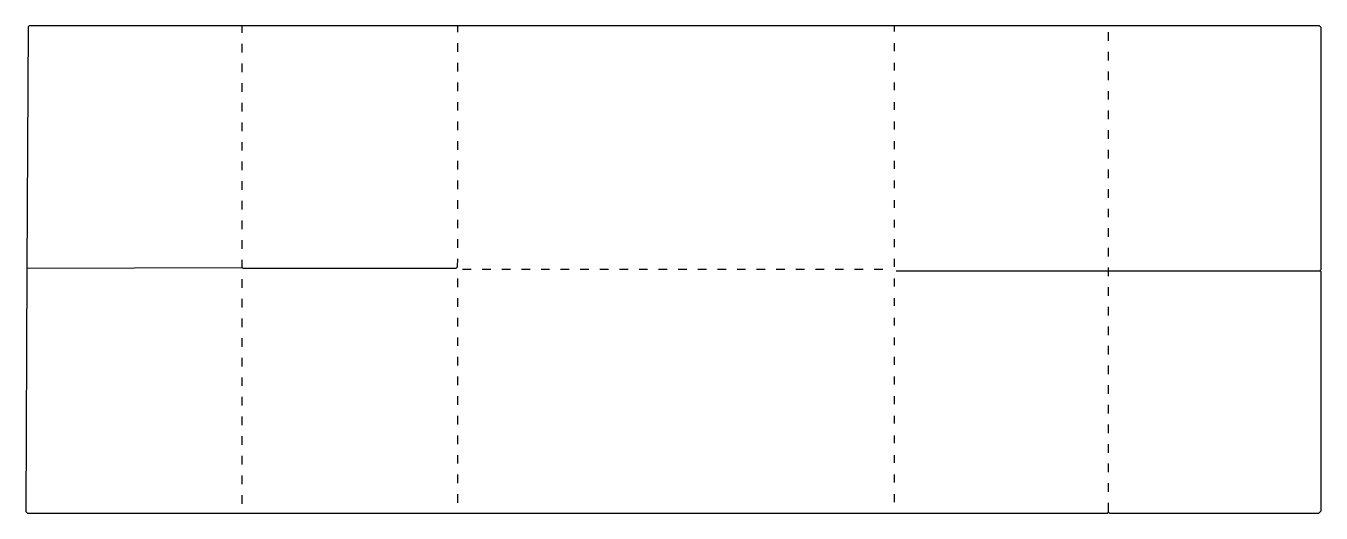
# Model space of a CAD drawing. Extents: x 85 to 1737, y 34 to 655.
import ezdxf

# ---------------------------------------------------------------- set-up
doc = ezdxf.new("R2010")
doc.units = 0
doc.layers.get('0').update_dxf_attribs({"linetype": 'CONTINUOUS'})

msp = doc.modelspace()

# ---------------------------------------------------------------- linework, layer by layer
at = {"color": 250, "linetype": 'CONTINUOUS'}
for points in [[(1466, 35), (1467, 34), (1734, 34), (1737, 37), (1737, 342), (1736, 343), (1736.2, 343.9), (1737, 345), (1737, 653), (1735, 655), (89, 655), (88, 654), (86, 346), (85, 36), (87, 34), (1464, 34), (1466, 35), (1466, 47)], [(361, 646), (361, 655)], [(636, 647), (636, 655)], [(1193, 648), (1193, 655)], [(1466, 636), (1466, 647)], [(361, 621), (361, 632)], [(636, 622), (636, 633)], [(1193, 623), (1193, 633)], [(1466, 611), (1466, 622)], [(361, 596), (361, 607)], [(636, 597), (636, 608)], [(1193, 598), (1193, 608)], [(1466, 586), (1466, 597)], [(361, 571), (361, 582)], [(636, 572), (636, 583)], [(1193, 573), (1193, 583)], [(1466, 561), (1466, 572)], [(361, 546), (361, 557)], [(636, 547), (636, 558)], [(1193, 548), (1193, 558)], [(1466, 536), (1466, 547)], [(361, 521), (361, 532)], [(636, 522), (636, 533)], [(1193, 523), (1193, 533)], [(1466, 511), (1466, 522)], [(361, 496), (361, 507)], [(636, 497), (636, 508)], [(1193, 498), (1193, 508)], [(1466, 486), (1466, 497)], [(361, 471), (361, 482)], [(636, 472), (636, 483)], [(1193, 473), (1193, 483)], [(1466, 461), (1466, 472)], [(361, 446), (361, 457)], [(636, 447), (636, 458)], [(1193, 448), (1193, 458)], [(1466, 436), (1466, 447)], [(361, 421), (361, 432)], [(636, 422), (636, 433)], [(1193, 423), (1193, 433)], [(1466, 411), (1466, 422)], [(361, 396), (361, 407)], [(636, 397), (636, 408)], [(1193, 398), (1193, 408)], [(1466, 386), (1466, 397)], [(361, 371), (361, 382)], [(636, 372), (636, 383)], [(1193, 373), (1193, 383)], [(1466, 361), (1466, 372)], [(86, 346), (361, 347), (362, 346), (634, 346), (635.5, 348), (636, 358)], [(361, 347), (361, 357)], [(1193, 348), (1193, 358)], [(1466, 336), (1466, 343), (1466, 347)], [(361, 321), (361, 332)], [(636, 322), (636, 333)], [(642, 345), (653, 345)], [(667, 345), (678, 345)], [(692, 345), (703, 345)], [(717, 345), (728, 345)], [(742, 345), (753, 345)], [(767, 345), (778, 345)], [(792, 345), (803, 345)], [(817, 345), (828, 345)], [(842, 345), (853, 345)], [(867, 345), (878, 345)], [(892, 345), (903, 345)], [(917, 345), (928, 345)], [(942, 345), (953, 345)], [(967, 345), (978, 345)], [(992, 345), (1003, 345)], [(1017, 345), (1028, 345)], [(1042, 345), (1053, 345)], [(1067, 345), (1078, 345)], [(1092, 345), (1103, 345)], [(1117, 345), (1128, 345)], [(1142, 345), (1153, 345)], [(1167, 345), (1178, 345)], [(1193, 323), (1193, 333)], [(1466, 311), (1466, 322)], [(361, 296), (361, 307)], [(636, 297), (636, 308)], [(1193, 298), (1193, 308)], [(361, 271), (361, 282)], [(636, 272), (636, 283)], [(1193, 273), (1193, 283)], [(1466, 286), (1466, 297)], [(1466, 261), (1466, 272)], [(361, 246), (361, 257)], [(636, 247), (636, 258)], [(1193, 248), (1193, 258)], [(361, 221), (361, 232)], [(636, 222), (636, 233)], [(1193, 223), (1193, 233)], [(1466, 236), (1466, 247)], [(1466, 211), (1466, 222)], [(361, 196), (361, 207)], [(636, 197), (636, 208)], [(1193, 198), (1193, 208)], [(361, 171), (361, 182)], [(636, 172), (636, 183)], [(1193, 173), (1193, 183)], [(1466, 186), (1466, 197)], [(1466, 161), (1466, 172)], [(361, 146), (361, 157)], [(636, 147), (636, 158)], [(1193, 148), (1193, 158)], [(636, 122), (636, 133)], [(1193, 123), (1193, 133)], [(1466, 136), (1466, 147)], [(361, 121), (361, 132)], [(1466, 111), (1466, 122)], [(361, 96), (361, 107)], [(636, 97), (636, 108)], [(1193, 98), (1193, 108)], [(636, 72), (636, 83)], [(1193, 73), (1193, 83)], [(1466, 86), (1466, 97)], [(361, 71), (361, 82)], [(1466, 61), (1466, 72)], [(361, 46), (361, 57)], [(636, 47), (636, 58)], [(1193, 48), (1193, 58)]]:
    msp.add_lwpolyline(points, dxfattribs=at)
at = {"color": 251, "linetype": 'CONTINUOUS'}
msp.add_lwpolyline([(1195, 343), (1466, 343), (1736, 343)], dxfattribs=at)

doc.saveas('drawing.dxf')
